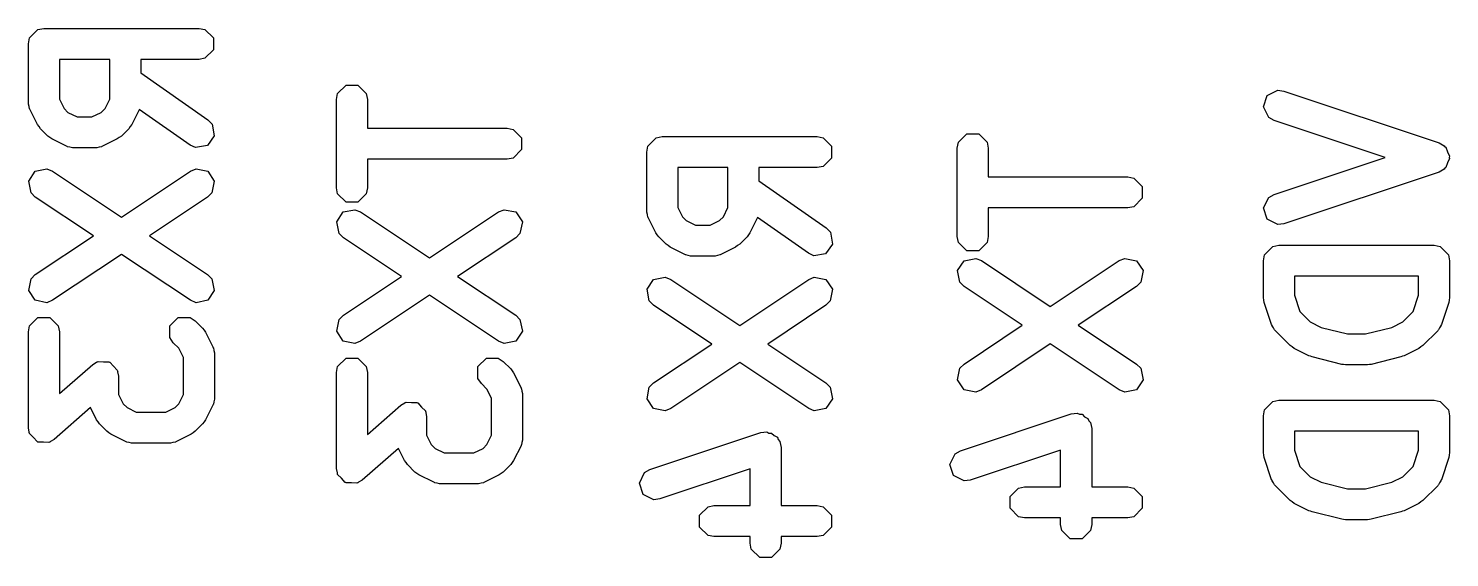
# Model space of a CAD drawing. Header units: inches. Extents: x 5.107 to 5.485, y -3.671 to -3.604.
# Drawn here: x 5.3042 to 5.4846, y -3.6709 to -3.6037 of the extents above; entities that cross this region are included whole.
import ezdxf

# ---------------------------------------------------------------- set-up
doc = ezdxf.new("R2010")
doc.units = ezdxf.units.IN
doc.header["$MEASUREMENT"] = 0
doc.layers.add('BLACK', color=250, linetype='CONTINUOUS')

msp = doc.modelspace()

# ---------------------------------------------------------------- linework, layer by layer
at = {"layer": 'BLACK', "linetype": 'CONTINUOUS'}
for p, q in [((5.30422, -3.6057), (5.30437, -3.60495)), ((5.30437, -3.60495), (5.30543, -3.60388)), ((5.30543, -3.60388), (5.30619, -3.60373)), ((5.30619, -3.60373), (5.32587, -3.60373)), ((5.32587, -3.60373), (5.32662, -3.60388)), ((5.32662, -3.60388), (5.32769, -3.60495)), ((5.32769, -3.60495), (5.32769, -3.60646)), ((5.30422, -3.6132), (5.30422, -3.6057)), ((5.32769, -3.60646), (5.32662, -3.60752)), ((5.31453, -3.60767), (5.30815, -3.60767)), ((5.30815, -3.60767), (5.30815, -3.61274)), ((5.31453, -3.61274), (5.31453, -3.60767)), ((5.32587, -3.60767), (5.31847, -3.60767)), ((5.31847, -3.60767), (5.31847, -3.60936)), ((5.32662, -3.60752), (5.32587, -3.60767)), ((5.31847, -3.60936), (5.327, -3.61534)), ((5.34331, -3.61275), (5.34346, -3.612)), ((5.34346, -3.612), (5.34453, -3.61094)), ((5.34453, -3.61094), (5.34603, -3.61094)), ((5.34603, -3.61094), (5.3471, -3.612)), ((5.3471, -3.612), (5.34725, -3.61275)), ((5.46095, -3.6137), (5.46143, -3.61227)), ((5.46143, -3.61227), (5.46278, -3.61159)), ((5.46278, -3.61159), (5.46354, -3.61169)), ((5.46354, -3.61169), (5.48323, -3.61825)), ((5.30424, -3.6133), (5.30422, -3.6132)), ((5.30422, -3.61334), (5.30424, -3.6133)), ((5.30431, -3.61365), (5.30422, -3.61334)), ((5.30437, -3.61396), (5.30431, -3.61365)), ((5.3044, -3.61399), (5.30437, -3.61396)), ((5.30442, -3.61408), (5.3044, -3.61399)), ((5.30536, -3.61596), (5.30442, -3.61408)), ((5.30815, -3.61274), (5.30874, -3.61391)), ((5.30874, -3.61391), (5.30923, -3.6144)), ((5.31346, -3.6144), (5.31394, -3.61391)), ((5.31394, -3.61391), (5.31453, -3.61274)), ((5.31826, -3.61408), (5.31732, -3.61596)), ((5.31827, -3.61403), (5.31826, -3.61408)), ((5.32474, -3.61856), (5.31827, -3.61403)), ((5.34331, -3.624), (5.34331, -3.61275)), ((5.34725, -3.61275), (5.34725, -3.61641)), ((5.46163, -3.61504), (5.46095, -3.6137)), ((5.30556, -3.61621), (5.30536, -3.61596)), ((5.30923, -3.6144), (5.3104, -3.61498)), ((5.3104, -3.61498), (5.31228, -3.61498)), ((5.31228, -3.61498), (5.31346, -3.6144)), ((5.31732, -3.61596), (5.31713, -3.61621)), ((5.327, -3.61534), (5.32753, -3.61589)), ((5.32753, -3.61589), (5.32779, -3.61738)), ((5.4623, -3.61542), (5.46163, -3.61504)), ((5.47638, -3.62012), (5.4623, -3.61542)), ((5.30573, -3.61647), (5.30556, -3.61621)), ((5.30667, -3.61741), (5.30573, -3.61647)), ((5.30693, -3.61758), (5.30667, -3.61741)), ((5.30718, -3.61777), (5.30693, -3.61758)), ((5.30905, -3.61871), (5.30718, -3.61777)), ((5.3155, -3.61777), (5.31363, -3.61871)), ((5.31575, -3.61758), (5.3155, -3.61777)), ((5.31601, -3.61741), (5.31575, -3.61758)), ((5.31695, -3.61647), (5.31601, -3.61741)), ((5.31713, -3.61621), (5.31695, -3.61647)), ((5.32779, -3.61738), (5.32693, -3.61861)), ((5.34725, -3.61641), (5.36496, -3.61641)), ((5.36496, -3.61641), (5.36572, -3.61656)), ((5.36572, -3.61656), (5.36678, -3.61763)), ((5.36678, -3.61763), (5.36678, -3.61913)), ((5.38283, -3.61869), (5.3839, -3.61762)), ((5.3839, -3.61762), (5.38465, -3.61747)), ((5.38465, -3.61747), (5.40433, -3.61747)), ((5.40433, -3.61747), (5.40509, -3.61762)), ((5.40509, -3.61762), (5.40615, -3.61869)), ((5.42224, -3.61818), (5.42331, -3.61712)), ((5.42331, -3.61712), (5.42481, -3.61712)), ((5.42481, -3.61712), (5.42588, -3.61818)), ((5.30915, -3.61874), (5.30905, -3.61871)), ((5.30918, -3.61877), (5.30915, -3.61874)), ((5.30949, -3.61883), (5.30918, -3.61877)), ((5.3098, -3.61892), (5.30949, -3.61883)), ((5.30984, -3.6189), (5.3098, -3.61892)), ((5.30993, -3.61892), (5.30984, -3.6189)), ((5.31275, -3.61892), (5.30993, -3.61892)), ((5.31284, -3.6189), (5.31275, -3.61892)), ((5.31289, -3.61892), (5.31284, -3.6189)), ((5.31319, -3.61883), (5.31289, -3.61892)), ((5.3135, -3.61877), (5.31319, -3.61883)), ((5.31353, -3.61874), (5.3135, -3.61877)), ((5.31363, -3.61871), (5.31353, -3.61874)), ((5.32544, -3.61887), (5.32474, -3.61856)), ((5.32693, -3.61861), (5.32544, -3.61887)), ((5.36678, -3.61913), (5.36572, -3.6202)), ((5.38268, -3.61944), (5.38283, -3.61869)), ((5.38268, -3.62694), (5.38268, -3.61944)), ((5.40615, -3.61869), (5.40615, -3.6202)), ((5.42209, -3.61894), (5.42224, -3.61818)), ((5.42209, -3.63018), (5.42209, -3.61894)), ((5.42588, -3.61818), (5.42603, -3.61894)), ((5.42603, -3.61894), (5.42603, -3.62259)), ((5.48323, -3.61825), (5.48389, -3.61863)), ((5.48389, -3.61863), (5.48396, -3.61876)), ((5.48396, -3.61876), (5.48409, -3.61883)), ((5.48409, -3.61883), (5.48429, -3.61942)), ((5.48429, -3.61942), (5.48457, -3.61998)), ((5.36496, -3.62035), (5.34725, -3.62035)), ((5.34725, -3.62035), (5.34725, -3.624)), ((5.36572, -3.6202), (5.36496, -3.62035)), ((5.39299, -3.62141), (5.38662, -3.62141)), ((5.38662, -3.62141), (5.38662, -3.62648)), ((5.39299, -3.62648), (5.39299, -3.62141)), ((5.40433, -3.62141), (5.39693, -3.62141)), ((5.39693, -3.62141), (5.39693, -3.62311)), ((5.40509, -3.62126), (5.40433, -3.62141)), ((5.40615, -3.6202), (5.40509, -3.62126)), ((5.4623, -3.62481), (5.47638, -3.62012)), ((5.48396, -3.62147), (5.48389, -3.62161)), ((5.48409, -3.62141), (5.48396, -3.62147)), ((5.48429, -3.62082), (5.48409, -3.62141)), ((5.48457, -3.62026), (5.48429, -3.62082)), ((5.48457, -3.61998), (5.48452, -3.62012)), ((5.48452, -3.62012), (5.48457, -3.62026)), ((5.30425, -3.62313), (5.30509, -3.62188)), ((5.30455, -3.62461), (5.30425, -3.62313)), ((5.30509, -3.62188), (5.30657, -3.62158)), ((5.30657, -3.62158), (5.30728, -3.62188)), ((5.30728, -3.62188), (5.31603, -3.62771)), ((5.31603, -3.62771), (5.32478, -3.62188)), ((5.32478, -3.62188), (5.32549, -3.62158)), ((5.32549, -3.62158), (5.32697, -3.62188)), ((5.32697, -3.62188), (5.3278, -3.62313)), ((5.3278, -3.62313), (5.32751, -3.62461)), ((5.39693, -3.62311), (5.40546, -3.62908)), ((5.42603, -3.62259), (5.44374, -3.62259)), ((5.44374, -3.62259), (5.4445, -3.62274)), ((5.4445, -3.62274), (5.44556, -3.62381)), ((5.48323, -3.62199), (5.46354, -3.62855)), ((5.48389, -3.62161), (5.48323, -3.62199)), ((5.30509, -3.62515), (5.30455, -3.62461)), ((5.32751, -3.62461), (5.32696, -3.62515)), ((5.34346, -3.62476), (5.34331, -3.624)), ((5.34453, -3.62582), (5.34346, -3.62476)), ((5.3471, -3.62476), (5.34603, -3.62582)), ((5.34725, -3.624), (5.3471, -3.62476)), ((5.44556, -3.62381), (5.44556, -3.62531)), ((5.46163, -3.62519), (5.4623, -3.62481)), ((5.31248, -3.63007), (5.30509, -3.62515)), ((5.32696, -3.62515), (5.31958, -3.63007)), ((5.34418, -3.62705), (5.34566, -3.62676)), ((5.34603, -3.62582), (5.34453, -3.62582)), ((5.34566, -3.62676), (5.34637, -3.62705)), ((5.36387, -3.62705), (5.36458, -3.62676)), ((5.36458, -3.62676), (5.36606, -3.62705)), ((5.38662, -3.62648), (5.38721, -3.62765)), ((5.39241, -3.62765), (5.39299, -3.62648)), ((5.44374, -3.62653), (5.42603, -3.62653)), ((5.42603, -3.62653), (5.42603, -3.63018)), ((5.4445, -3.62638), (5.44374, -3.62653)), ((5.44556, -3.62531), (5.4445, -3.62638)), ((5.46095, -3.62654), (5.46163, -3.62519)), ((5.46143, -3.62797), (5.46095, -3.62654)), ((5.34335, -3.62831), (5.34418, -3.62705)), ((5.34364, -3.62978), (5.34335, -3.62831)), ((5.34637, -3.62705), (5.35512, -3.63289)), ((5.35512, -3.63289), (5.36387, -3.62705)), ((5.36606, -3.62705), (5.3669, -3.62831)), ((5.3669, -3.62831), (5.3666, -3.62978)), ((5.3827, -3.62704), (5.38268, -3.62694)), ((5.38269, -3.62708), (5.3827, -3.62704)), ((5.38277, -3.62739), (5.38269, -3.62708)), ((5.38283, -3.6277), (5.38277, -3.62739)), ((5.38286, -3.62773), (5.38283, -3.6277)), ((5.38289, -3.62782), (5.38286, -3.62773)), ((5.38383, -3.6297), (5.38289, -3.62782)), ((5.38721, -3.62765), (5.38769, -3.62814)), ((5.38769, -3.62814), (5.38886, -3.62872)), ((5.38886, -3.62872), (5.39075, -3.62872)), ((5.39075, -3.62872), (5.39192, -3.62814)), ((5.39192, -3.62814), (5.39241, -3.62765)), ((5.39672, -3.62782), (5.39578, -3.6297)), ((5.39673, -3.62777), (5.39672, -3.62782)), ((5.40321, -3.6323), (5.39673, -3.62777)), ((5.46278, -3.62864), (5.46143, -3.62797)), ((5.46354, -3.62855), (5.46278, -3.62864)), ((5.30509, -3.635), (5.31248, -3.63007)), ((5.31958, -3.63007), (5.32696, -3.635)), ((5.34419, -3.63033), (5.34364, -3.62978)), ((5.35157, -3.63525), (5.34419, -3.63033)), ((5.36606, -3.63033), (5.35867, -3.63525)), ((5.3666, -3.62978), (5.36606, -3.63033)), ((5.38402, -3.62995), (5.38383, -3.6297)), ((5.3842, -3.63021), (5.38402, -3.62995)), ((5.38513, -3.63115), (5.3842, -3.63021)), ((5.39542, -3.63021), (5.39448, -3.63115)), ((5.39559, -3.62995), (5.39542, -3.63021)), ((5.39578, -3.6297), (5.39559, -3.62995)), ((5.40546, -3.62908), (5.406, -3.62963)), ((5.406, -3.62963), (5.40626, -3.63112)), ((5.42224, -3.63094), (5.42209, -3.63018)), ((5.42603, -3.63018), (5.42588, -3.63094)), ((5.3854, -3.63132), (5.38513, -3.63115)), ((5.38564, -3.63152), (5.3854, -3.63132)), ((5.38752, -3.63245), (5.38564, -3.63152)), ((5.39397, -3.63152), (5.39209, -3.63245)), ((5.39422, -3.63132), (5.39397, -3.63152)), ((5.39448, -3.63115), (5.39422, -3.63132)), ((5.40391, -3.63261), (5.40321, -3.6323)), ((5.40626, -3.63112), (5.40539, -3.63235)), ((5.42331, -3.632), (5.42224, -3.63094)), ((5.42481, -3.632), (5.42331, -3.632)), ((5.42588, -3.63094), (5.42481, -3.632)), ((5.4611, -3.63249), (5.46216, -3.63142)), ((5.46216, -3.63142), (5.46292, -3.63127)), ((5.46292, -3.63127), (5.4826, -3.63127)), ((5.4826, -3.63127), (5.48336, -3.63142)), ((5.48336, -3.63142), (5.48442, -3.63249)), ((5.31603, -3.63244), (5.30728, -3.63827)), ((5.32478, -3.63827), (5.31603, -3.63244)), ((5.38761, -3.63248), (5.38752, -3.63245)), ((5.38765, -3.63251), (5.38761, -3.63248)), ((5.38796, -3.63257), (5.38765, -3.63251)), ((5.38826, -3.63266), (5.38796, -3.63257)), ((5.3883, -3.63264), (5.38826, -3.63266)), ((5.3884, -3.63266), (5.3883, -3.63264)), ((5.39121, -3.63266), (5.3884, -3.63266)), ((5.39131, -3.63264), (5.39121, -3.63266)), ((5.39135, -3.63266), (5.39131, -3.63264)), ((5.39166, -3.63257), (5.39135, -3.63266)), ((5.39196, -3.63251), (5.39166, -3.63257)), ((5.392, -3.63248), (5.39196, -3.63251)), ((5.39209, -3.63245), (5.392, -3.63248)), ((5.40539, -3.63235), (5.40391, -3.63261)), ((5.42213, -3.63449), (5.42296, -3.63324)), ((5.42296, -3.63324), (5.42444, -3.63294)), ((5.42444, -3.63294), (5.42515, -3.63323)), ((5.42515, -3.63323), (5.4339, -3.63907)), ((5.4339, -3.63907), (5.44265, -3.63323)), ((5.44265, -3.63323), (5.44336, -3.63294)), ((5.44336, -3.63294), (5.44484, -3.63324)), ((5.44484, -3.63324), (5.44568, -3.63449)), ((5.46095, -3.63324), (5.4611, -3.63249)), ((5.46095, -3.63793), (5.46095, -3.63324)), ((5.48442, -3.63249), (5.48457, -3.63324)), ((5.48457, -3.63324), (5.48457, -3.63793)), ((5.30425, -3.63702), (5.30455, -3.63554)), ((5.30455, -3.63554), (5.30509, -3.635)), ((5.32696, -3.635), (5.32751, -3.63554)), ((5.32751, -3.63554), (5.3278, -3.63702)), ((5.34419, -3.64017), (5.35157, -3.63525)), ((5.35867, -3.63525), (5.36606, -3.64017)), ((5.38272, -3.63687), (5.38355, -3.63562)), ((5.38355, -3.63562), (5.38503, -3.63532)), ((5.38503, -3.63532), (5.38574, -3.63562)), ((5.38574, -3.63562), (5.39449, -3.64145)), ((5.39449, -3.64145), (5.40324, -3.63562)), ((5.40324, -3.63562), (5.40395, -3.63532)), ((5.40395, -3.63532), (5.40543, -3.63562)), ((5.40543, -3.63562), (5.40627, -3.63687)), ((5.42242, -3.63597), (5.42213, -3.63449)), ((5.44568, -3.63449), (5.44538, -3.63597)), ((5.48063, -3.63521), (5.46489, -3.63521)), ((5.46489, -3.63521), (5.46489, -3.63761)), ((5.48063, -3.63761), (5.48063, -3.63521)), ((5.30509, -3.63827), (5.30425, -3.63702)), ((5.3278, -3.63702), (5.32697, -3.63827)), ((5.35512, -3.63762), (5.34637, -3.64345)), ((5.36387, -3.64345), (5.35512, -3.63762)), ((5.38301, -3.63835), (5.38272, -3.63687)), ((5.40627, -3.63687), (5.40597, -3.63835)), ((5.42297, -3.63651), (5.42242, -3.63597)), ((5.43035, -3.64143), (5.42297, -3.63651)), ((5.44484, -3.63651), (5.43745, -3.64143)), ((5.44538, -3.63597), (5.44484, -3.63651)), ((5.46489, -3.63761), (5.46558, -3.63968)), ((5.47994, -3.63968), (5.48063, -3.63761)), ((5.30657, -3.63857), (5.30509, -3.63827)), ((5.30728, -3.63827), (5.30657, -3.63857)), ((5.32549, -3.63857), (5.32478, -3.63827)), ((5.32697, -3.63827), (5.32549, -3.63857)), ((5.38356, -3.63889), (5.38301, -3.63835)), ((5.39094, -3.64382), (5.38356, -3.63889)), ((5.40543, -3.63889), (5.39804, -3.64382)), ((5.40597, -3.63835), (5.40543, -3.63889)), ((5.46101, -3.63824), (5.46095, -3.63793)), ((5.46105, -3.63855), (5.46101, -3.63824)), ((5.46199, -3.64136), (5.46105, -3.63855)), ((5.48447, -3.63855), (5.48353, -3.64136)), ((5.48451, -3.63824), (5.48447, -3.63855)), ((5.48457, -3.63793), (5.48451, -3.63824)), ((5.30437, -3.64151), (5.30543, -3.64044)), ((5.30543, -3.64044), (5.30694, -3.64044)), ((5.30694, -3.64044), (5.308, -3.64151)), ((5.32218, -3.64151), (5.32324, -3.64044)), ((5.32324, -3.64044), (5.32475, -3.64044)), ((5.32475, -3.64044), (5.32539, -3.64087)), ((5.32539, -3.64087), (5.32632, -3.64181)), ((5.34335, -3.64219), (5.34364, -3.64072)), ((5.34364, -3.64072), (5.34419, -3.64017)), ((5.36606, -3.64017), (5.3666, -3.64072)), ((5.3666, -3.64072), (5.3669, -3.64219)), ((5.46558, -3.63968), (5.4669, -3.641)), ((5.4669, -3.641), (5.46829, -3.6417)), ((5.47723, -3.6417), (5.47862, -3.641)), ((5.47862, -3.641), (5.47994, -3.63968)), ((5.30422, -3.64226), (5.30437, -3.64151)), ((5.30422, -3.65445), (5.30422, -3.64226)), ((5.308, -3.64151), (5.30815, -3.64226)), ((5.30815, -3.64226), (5.30815, -3.65011)), ((5.32218, -3.64301), (5.32218, -3.64151)), ((5.3226, -3.64365), (5.32218, -3.64301)), ((5.32632, -3.64181), (5.3265, -3.64207)), ((5.3265, -3.64207), (5.32669, -3.64232)), ((5.32669, -3.64232), (5.32763, -3.64419)), ((5.34418, -3.64345), (5.34335, -3.64219)), ((5.3669, -3.64219), (5.36606, -3.64345)), ((5.42297, -3.64636), (5.43035, -3.64143)), ((5.43745, -3.64143), (5.44484, -3.64636)), ((5.46204, -3.64145), (5.46199, -3.64136)), ((5.46204, -3.64149), (5.46204, -3.64145)), ((5.46221, -3.64176), (5.46204, -3.64149)), ((5.46237, -3.64203), (5.46221, -3.64176)), ((5.46241, -3.64205), (5.46237, -3.64203)), ((5.46246, -3.64213), (5.46241, -3.64205)), ((5.46434, -3.64401), (5.46246, -3.64213)), ((5.46829, -3.6417), (5.4716, -3.64252)), ((5.4716, -3.64252), (5.47392, -3.64252)), ((5.47392, -3.64252), (5.47723, -3.6417)), ((5.48306, -3.64213), (5.48118, -3.64401)), ((5.48311, -3.64205), (5.48306, -3.64213)), ((5.48315, -3.64203), (5.48311, -3.64205)), ((5.48331, -3.64176), (5.48315, -3.64203)), ((5.48348, -3.64149), (5.48331, -3.64176)), ((5.48353, -3.64136), (5.48348, -3.64145)), ((5.48348, -3.64145), (5.48348, -3.64149)), ((5.32332, -3.64436), (5.3226, -3.64365)), ((5.3239, -3.64554), (5.32332, -3.64436)), ((5.32763, -3.64419), (5.32766, -3.64429)), ((5.32766, -3.64429), (5.32769, -3.64432)), ((5.32769, -3.64432), (5.32775, -3.64463)), ((5.32775, -3.64463), (5.32783, -3.64493)), ((5.32783, -3.64493), (5.32782, -3.64498)), ((5.34566, -3.64374), (5.34418, -3.64345)), ((5.34637, -3.64345), (5.34566, -3.64374)), ((5.36458, -3.64374), (5.36387, -3.64345)), ((5.36606, -3.64345), (5.36458, -3.64374)), ((5.38356, -3.64874), (5.39094, -3.64382)), ((5.39804, -3.64382), (5.40543, -3.64874)), ((5.4339, -3.6438), (5.42515, -3.64963)), ((5.44265, -3.64963), (5.4339, -3.6438)), ((5.4646, -3.64418), (5.46434, -3.64401)), ((5.46485, -3.64438), (5.4646, -3.64418)), ((5.46672, -3.64531), (5.46485, -3.64438)), ((5.48067, -3.64438), (5.4788, -3.64531)), ((5.48092, -3.64418), (5.48067, -3.64438)), ((5.48118, -3.64401), (5.48092, -3.64418)), ((5.30815, -3.65011), (5.31239, -3.6464)), ((5.31239, -3.6464), (5.31287, -3.64612)), ((5.31287, -3.64612), (5.31293, -3.64607)), ((5.31293, -3.64607), (5.31297, -3.64607)), ((5.31297, -3.64607), (5.31305, -3.64602)), ((5.31305, -3.64602), (5.31374, -3.64607)), ((5.31374, -3.64607), (5.31444, -3.64607)), ((5.31444, -3.64607), (5.31449, -3.64612)), ((5.31449, -3.64612), (5.31456, -3.64612)), ((5.31456, -3.64612), (5.31501, -3.64664)), ((5.31501, -3.64664), (5.3155, -3.64713)), ((5.3239, -3.65023), (5.3239, -3.64554)), ((5.32782, -3.64498), (5.32784, -3.64507)), ((5.32784, -3.64507), (5.32784, -3.6507)), ((5.34331, -3.64744), (5.34346, -3.64668)), ((5.34346, -3.64668), (5.34453, -3.64562)), ((5.34453, -3.64562), (5.34603, -3.64562)), ((5.34603, -3.64562), (5.3471, -3.64668)), ((5.3471, -3.64668), (5.34725, -3.64744)), ((5.36127, -3.64668), (5.36234, -3.64562)), ((5.36127, -3.64819), (5.36127, -3.64668)), ((5.36234, -3.64562), (5.36384, -3.64562)), ((5.36384, -3.64562), (5.36448, -3.64605)), ((5.36448, -3.64605), (5.36542, -3.64698)), ((5.39449, -3.64618), (5.38574, -3.65201)), ((5.40324, -3.65201), (5.39449, -3.64618)), ((5.42242, -3.6469), (5.42297, -3.64636)), ((5.44484, -3.64636), (5.44538, -3.6469)), ((5.46693, -3.64537), (5.46672, -3.64531)), ((5.46713, -3.64546), (5.46693, -3.64537)), ((5.47088, -3.6464), (5.46713, -3.64546)), ((5.47112, -3.64641), (5.47088, -3.6464)), ((5.47135, -3.64646), (5.47112, -3.64641)), ((5.47417, -3.64646), (5.47135, -3.64646)), ((5.4744, -3.64641), (5.47417, -3.64646)), ((5.47464, -3.6464), (5.4744, -3.64641)), ((5.47839, -3.64546), (5.47464, -3.6464)), ((5.47859, -3.64537), (5.47839, -3.64546)), ((5.4788, -3.64531), (5.47859, -3.64537)), ((5.3155, -3.64713), (5.31552, -3.64722)), ((5.31552, -3.64722), (5.31555, -3.64725)), ((5.31555, -3.64725), (5.31554, -3.64734)), ((5.31554, -3.64734), (5.31565, -3.64789)), ((5.31565, -3.64789), (5.31565, -3.65023)), ((5.34331, -3.65962), (5.34331, -3.64744)), ((5.34725, -3.64744), (5.34725, -3.65529)), ((5.3617, -3.64883), (5.36127, -3.64819)), ((5.36542, -3.64698), (5.36559, -3.64724)), ((5.36559, -3.64724), (5.36579, -3.64749)), ((5.36579, -3.64749), (5.36673, -3.64937)), ((5.42213, -3.64838), (5.42242, -3.6469)), ((5.42296, -3.64963), (5.42213, -3.64838)), ((5.44568, -3.64838), (5.44484, -3.64963)), ((5.44538, -3.6469), (5.44568, -3.64838)), ((5.31565, -3.65023), (5.31624, -3.65141)), ((5.32332, -3.65141), (5.3239, -3.65023)), ((5.36241, -3.64954), (5.3617, -3.64883)), ((5.363, -3.65071), (5.36241, -3.64954)), ((5.36673, -3.64937), (5.36675, -3.64946)), ((5.36675, -3.64946), (5.36678, -3.6495)), ((5.36678, -3.6495), (5.36685, -3.64981)), ((5.36685, -3.64981), (5.36693, -3.65011)), ((5.36693, -3.65011), (5.36691, -3.65015)), ((5.36691, -3.65015), (5.36693, -3.65025)), ((5.36693, -3.65025), (5.36693, -3.65587)), ((5.38272, -3.65076), (5.38301, -3.64928)), ((5.38301, -3.64928), (5.38356, -3.64874)), ((5.40543, -3.64874), (5.40597, -3.64928)), ((5.40597, -3.64928), (5.40627, -3.65076)), ((5.42444, -3.64993), (5.42296, -3.64963)), ((5.42515, -3.64963), (5.42444, -3.64993)), ((5.44336, -3.64993), (5.44265, -3.64963)), ((5.44484, -3.64963), (5.44336, -3.64993)), ((5.31209, -3.6519), (5.30748, -3.65593)), ((5.31286, -3.65345), (5.31209, -3.6519)), ((5.31624, -3.65141), (5.31673, -3.65189)), ((5.31673, -3.65189), (5.3179, -3.65248)), ((5.32166, -3.65248), (5.32283, -3.65189)), ((5.32283, -3.65189), (5.32332, -3.65141)), ((5.32763, -3.65158), (5.32669, -3.65345)), ((5.32766, -3.65148), (5.32763, -3.65158)), ((5.32769, -3.65145), (5.32766, -3.65148)), ((5.32775, -3.65114), (5.32769, -3.65145)), ((5.32783, -3.65084), (5.32775, -3.65114)), ((5.32784, -3.6507), (5.32782, -3.65079)), ((5.32782, -3.65079), (5.32783, -3.65084)), ((5.34725, -3.65529), (5.35148, -3.65158)), ((5.35148, -3.65158), (5.35197, -3.6513)), ((5.35197, -3.6513), (5.35203, -3.65124)), ((5.35203, -3.65124), (5.35207, -3.65124)), ((5.35207, -3.65124), (5.35215, -3.6512)), ((5.35215, -3.6512), (5.35284, -3.65124)), ((5.35284, -3.65124), (5.35353, -3.65124)), ((5.35353, -3.65124), (5.35358, -3.65129)), ((5.35358, -3.65129), (5.35365, -3.6513)), ((5.35365, -3.6513), (5.35411, -3.65182)), ((5.35411, -3.65182), (5.3546, -3.65231)), ((5.363, -3.65541), (5.363, -3.65071)), ((5.38355, -3.65201), (5.38272, -3.65076)), ((5.38503, -3.65231), (5.38355, -3.65201)), ((5.38574, -3.65201), (5.38503, -3.65231)), ((5.40395, -3.65231), (5.40324, -3.65201)), ((5.40543, -3.65201), (5.40395, -3.65231)), ((5.40627, -3.65076), (5.40543, -3.65201)), ((5.46095, -3.65293), (5.4611, -3.65217)), ((5.4611, -3.65217), (5.46216, -3.65111)), ((5.46216, -3.65111), (5.46292, -3.65096)), ((5.46292, -3.65096), (5.4826, -3.65096)), ((5.4826, -3.65096), (5.48336, -3.65111)), ((5.48336, -3.65111), (5.48442, -3.65217)), ((5.48442, -3.65217), (5.48457, -3.65293)), ((5.31305, -3.6537), (5.31286, -3.65345)), ((5.31323, -3.65396), (5.31305, -3.6537)), ((5.31417, -3.6549), (5.31323, -3.65396)), ((5.3179, -3.65248), (5.32166, -3.65248)), ((5.32632, -3.65396), (5.32539, -3.6549)), ((5.3265, -3.6537), (5.32632, -3.65396)), ((5.32669, -3.65345), (5.3265, -3.6537)), ((5.3546, -3.65231), (5.35462, -3.6524)), ((5.35462, -3.6524), (5.35464, -3.65243)), ((5.35464, -3.65243), (5.35464, -3.65251)), ((5.35464, -3.65251), (5.35475, -3.65306)), ((5.35475, -3.65306), (5.35475, -3.65541)), ((5.4225, -3.65738), (5.43656, -3.65269)), ((5.43656, -3.65269), (5.43732, -3.65259)), ((5.43732, -3.65259), (5.43761, -3.65274)), ((5.43761, -3.65274), (5.43794, -3.65274)), ((5.43794, -3.65274), (5.43826, -3.65306)), ((5.43826, -3.65306), (5.43867, -3.65327)), ((5.43867, -3.65327), (5.43877, -3.65357)), ((5.43877, -3.65357), (5.439, -3.6538)), ((5.439, -3.6538), (5.43915, -3.65456)), ((5.46095, -3.65761), (5.46095, -3.65293)), ((5.48457, -3.65293), (5.48457, -3.65761)), ((5.30433, -3.655), (5.30422, -3.65445)), ((5.30432, -3.65508), (5.30433, -3.655)), ((5.30435, -3.65511), (5.30432, -3.65508)), ((5.30437, -3.6552), (5.30435, -3.65511)), ((5.30486, -3.65569), (5.30437, -3.6552)), ((5.30531, -3.65621), (5.30486, -3.65569)), ((5.31443, -3.65508), (5.31417, -3.6549)), ((5.31468, -3.65527), (5.31443, -3.65508)), ((5.31655, -3.65621), (5.31468, -3.65527)), ((5.32488, -3.65527), (5.323, -3.65621)), ((5.32513, -3.65508), (5.32488, -3.65527)), ((5.32539, -3.6549), (5.32513, -3.65508)), ((5.35475, -3.65541), (5.35533, -3.65658)), ((5.36241, -3.65658), (5.363, -3.65541)), ((5.38309, -3.65976), (5.39715, -3.65507)), ((5.39715, -3.65507), (5.39791, -3.65497)), ((5.39791, -3.65497), (5.3982, -3.65512)), ((5.3982, -3.65512), (5.39853, -3.65512)), ((5.39853, -3.65512), (5.39885, -3.65544)), ((5.39885, -3.65544), (5.39926, -3.65565)), ((5.39926, -3.65565), (5.39936, -3.65596)), ((5.43915, -3.65456), (5.43915, -3.66196)), ((5.48063, -3.65489), (5.46489, -3.65489)), ((5.46489, -3.65489), (5.46489, -3.65729)), ((5.48063, -3.65729), (5.48063, -3.65489)), ((5.30538, -3.65622), (5.30531, -3.65621)), ((5.30543, -3.65627), (5.30538, -3.65622)), ((5.30612, -3.65627), (5.30543, -3.65627)), ((5.30682, -3.65631), (5.30612, -3.65627)), ((5.3069, -3.65627), (5.30682, -3.65631)), ((5.30694, -3.65627), (5.3069, -3.65627)), ((5.307, -3.65621), (5.30694, -3.65627)), ((5.30748, -3.65593), (5.307, -3.65621)), ((5.31665, -3.65623), (5.31655, -3.65621)), ((5.31668, -3.65627), (5.31665, -3.65623)), ((5.31699, -3.65633), (5.31668, -3.65627)), ((5.31729, -3.65641), (5.31699, -3.65633)), ((5.31734, -3.6564), (5.31729, -3.65641)), ((5.31743, -3.65642), (5.31734, -3.6564)), ((5.32212, -3.65642), (5.31743, -3.65642)), ((5.32222, -3.6564), (5.32212, -3.65642)), ((5.32226, -3.65641), (5.32222, -3.6564)), ((5.32256, -3.65633), (5.32226, -3.65641)), ((5.32287, -3.65627), (5.32256, -3.65633)), ((5.32291, -3.65623), (5.32287, -3.65627)), ((5.323, -3.65621), (5.32291, -3.65623)), ((5.35118, -3.65708), (5.34658, -3.6611)), ((5.35196, -3.65863), (5.35118, -3.65708)), ((5.35533, -3.65658), (5.35582, -3.65707)), ((5.35582, -3.65707), (5.35699, -3.65765)), ((5.36075, -3.65765), (5.36192, -3.65707)), ((5.36192, -3.65707), (5.36241, -3.65658)), ((5.36673, -3.65675), (5.36579, -3.65863)), ((5.36675, -3.65666), (5.36673, -3.65675)), ((5.36678, -3.65663), (5.36675, -3.65666)), ((5.36685, -3.65632), (5.36678, -3.65663)), ((5.36693, -3.65601), (5.36685, -3.65632)), ((5.36693, -3.65587), (5.36691, -3.65597)), ((5.36691, -3.65597), (5.36693, -3.65601)), ((5.39936, -3.65596), (5.39959, -3.65619)), ((5.39959, -3.65619), (5.39974, -3.65694)), ((5.39974, -3.65694), (5.39974, -3.66434)), ((5.42183, -3.65776), (5.4225, -3.65738)), ((5.43521, -3.65729), (5.42374, -3.66111)), ((5.43521, -3.66196), (5.43521, -3.65729)), ((5.46489, -3.65729), (5.46558, -3.65936)), ((5.47994, -3.65936), (5.48063, -3.65729)), ((5.35215, -3.65888), (5.35196, -3.65863)), ((5.35232, -3.65914), (5.35215, -3.65888)), ((5.35326, -3.66008), (5.35232, -3.65914)), ((5.35699, -3.65765), (5.36075, -3.65765)), ((5.36542, -3.65914), (5.36448, -3.66008)), ((5.36559, -3.65888), (5.36542, -3.65914)), ((5.36579, -3.65863), (5.36559, -3.65888)), ((5.42116, -3.6591), (5.42183, -3.65776)), ((5.42163, -3.66053), (5.42116, -3.6591)), ((5.46101, -3.65792), (5.46095, -3.65761)), ((5.46105, -3.65824), (5.46101, -3.65792)), ((5.46199, -3.66105), (5.46105, -3.65824)), ((5.46558, -3.65936), (5.4669, -3.66068)), ((5.47862, -3.66068), (5.47994, -3.65936)), ((5.48447, -3.65824), (5.48353, -3.66105)), ((5.48451, -3.65792), (5.48447, -3.65824)), ((5.48457, -3.65761), (5.48451, -3.65792)), ((5.34342, -3.66017), (5.34331, -3.65962)), ((5.34342, -3.66025), (5.34342, -3.66017)), ((5.34344, -3.66029), (5.34342, -3.66025)), ((5.34346, -3.66038), (5.34344, -3.66029)), ((5.34395, -3.66087), (5.34346, -3.66038)), ((5.34441, -3.66139), (5.34395, -3.66087)), ((5.34658, -3.6611), (5.34609, -3.66138)), ((5.35352, -3.66025), (5.35326, -3.66008)), ((5.35377, -3.66045), (5.35352, -3.66025)), ((5.35565, -3.66138), (5.35377, -3.66045)), ((5.36397, -3.66045), (5.3621, -3.66138)), ((5.36422, -3.66025), (5.36397, -3.66045)), ((5.36448, -3.66008), (5.36422, -3.66025)), ((5.38175, -3.66149), (5.38242, -3.66014)), ((5.38242, -3.66014), (5.38309, -3.65976)), ((5.3958, -3.65967), (5.38434, -3.66349)), ((5.3958, -3.66434), (5.3958, -3.65967)), ((5.42298, -3.66121), (5.42163, -3.66053)), ((5.42374, -3.66111), (5.42298, -3.66121)), ((5.46204, -3.66113), (5.46199, -3.66105)), ((5.46204, -3.66118), (5.46204, -3.66113)), ((5.46221, -3.66144), (5.46204, -3.66118)), ((5.4669, -3.66068), (5.46829, -3.66138)), ((5.47723, -3.66138), (5.47862, -3.66068)), ((5.48348, -3.66118), (5.48331, -3.66144)), ((5.48353, -3.66105), (5.48348, -3.66113)), ((5.48348, -3.66113), (5.48348, -3.66118)), ((5.34448, -3.66139), (5.34441, -3.66139)), ((5.34453, -3.66144), (5.34448, -3.66139)), ((5.34522, -3.66144), (5.34453, -3.66144)), ((5.34591, -3.66149), (5.34522, -3.66144)), ((5.34599, -3.66144), (5.34591, -3.66149)), ((5.34603, -3.66144), (5.34599, -3.66144)), ((5.34609, -3.66138), (5.34603, -3.66144)), ((5.35574, -3.66141), (5.35565, -3.66138)), ((5.35578, -3.66144), (5.35574, -3.66141)), ((5.35608, -3.6615), (5.35578, -3.66144)), ((5.35639, -3.66159), (5.35608, -3.6615)), ((5.35643, -3.66157), (5.35639, -3.66159)), ((5.35653, -3.66159), (5.35643, -3.66157)), ((5.36122, -3.66159), (5.35653, -3.66159)), ((5.36131, -3.66157), (5.36122, -3.66159)), ((5.36135, -3.66159), (5.36131, -3.66157)), ((5.36166, -3.6615), (5.36135, -3.66159)), ((5.36197, -3.66144), (5.36166, -3.6615)), ((5.362, -3.66141), (5.36197, -3.66144)), ((5.3621, -3.66138), (5.362, -3.66141)), ((5.38223, -3.66292), (5.38175, -3.66149)), ((5.38357, -3.66359), (5.38223, -3.66292)), ((5.4288, -3.66318), (5.42987, -3.66211)), ((5.42987, -3.66211), (5.43062, -3.66196)), ((5.43062, -3.66196), (5.43521, -3.66196)), ((5.43915, -3.66196), (5.44374, -3.66196)), ((5.44374, -3.66196), (5.4445, -3.66211)), ((5.4445, -3.66211), (5.44556, -3.66318)), ((5.46237, -3.66172), (5.46221, -3.66144)), ((5.46241, -3.66174), (5.46237, -3.66172)), ((5.46246, -3.66182), (5.46241, -3.66174)), ((5.46434, -3.66369), (5.46246, -3.66182)), ((5.46829, -3.66138), (5.4716, -3.66221)), ((5.4716, -3.66221), (5.47392, -3.66221)), ((5.47392, -3.66221), (5.47723, -3.66138)), ((5.48306, -3.66182), (5.48118, -3.66369)), ((5.48311, -3.66174), (5.48306, -3.66182)), ((5.48315, -3.66172), (5.48311, -3.66174)), ((5.48331, -3.66144), (5.48315, -3.66172)), ((5.38434, -3.66349), (5.38357, -3.66359)), ((5.38939, -3.66556), (5.39046, -3.66449)), ((5.39046, -3.66449), (5.39121, -3.66434)), ((5.39121, -3.66434), (5.3958, -3.66434)), ((5.39974, -3.66434), (5.40433, -3.66434)), ((5.40433, -3.66434), (5.40509, -3.66449)), ((5.40509, -3.66449), (5.40615, -3.66556)), ((5.4288, -3.66468), (5.4288, -3.66318)), ((5.42987, -3.66575), (5.4288, -3.66468)), ((5.44556, -3.66468), (5.4445, -3.66575)), ((5.44556, -3.66318), (5.44556, -3.66468)), ((5.4646, -3.66387), (5.46434, -3.66369)), ((5.46485, -3.66406), (5.4646, -3.66387)), ((5.46672, -3.665), (5.46485, -3.66406)), ((5.48067, -3.66406), (5.4788, -3.665)), ((5.48092, -3.66387), (5.48067, -3.66406)), ((5.48118, -3.66369), (5.48092, -3.66387)), ((5.38939, -3.66707), (5.38939, -3.66556)), ((5.40615, -3.66556), (5.40615, -3.66707)), ((5.43062, -3.6659), (5.42987, -3.66575)), ((5.43521, -3.6659), (5.43062, -3.6659)), ((5.43521, -3.66674), (5.43521, -3.6659)), ((5.44374, -3.6659), (5.43915, -3.6659)), ((5.43915, -3.6659), (5.43915, -3.66674)), ((5.4445, -3.66575), (5.44374, -3.6659)), ((5.46693, -3.66506), (5.46672, -3.665)), ((5.46713, -3.66515), (5.46693, -3.66506)), ((5.47088, -3.66608), (5.46713, -3.66515)), ((5.47112, -3.6661), (5.47088, -3.66608)), ((5.47135, -3.66614), (5.47112, -3.6661)), ((5.47417, -3.66614), (5.47135, -3.66614)), ((5.4744, -3.6661), (5.47417, -3.66614)), ((5.47464, -3.66608), (5.4744, -3.6661)), ((5.47839, -3.66515), (5.47464, -3.66608)), ((5.47859, -3.66506), (5.47839, -3.66515)), ((5.4788, -3.665), (5.47859, -3.66506)), ((5.39046, -3.66813), (5.38939, -3.66707)), ((5.39121, -3.66828), (5.39046, -3.66813)), ((5.3958, -3.66828), (5.39121, -3.66828)), ((5.3958, -3.66912), (5.3958, -3.66828)), ((5.40433, -3.66828), (5.39974, -3.66828)), ((5.39974, -3.66828), (5.39974, -3.66912)), ((5.40509, -3.66813), (5.40433, -3.66828)), ((5.40615, -3.66707), (5.40509, -3.66813)), ((5.43536, -3.66749), (5.43521, -3.66674)), ((5.43643, -3.66856), (5.43536, -3.66749)), ((5.439, -3.66749), (5.43794, -3.66856)), ((5.43915, -3.66674), (5.439, -3.66749)), ((5.39595, -3.66988), (5.3958, -3.66912)), ((5.39702, -3.67094), (5.39595, -3.66988)), ((5.39959, -3.66988), (5.39853, -3.67094)), ((5.39974, -3.66912), (5.39959, -3.66988)), ((5.43794, -3.66856), (5.43643, -3.66856)), ((5.39853, -3.67094), (5.39702, -3.67094))]:
    msp.add_line(p, q, dxfattribs=at)

doc.saveas('drawing.dxf')
